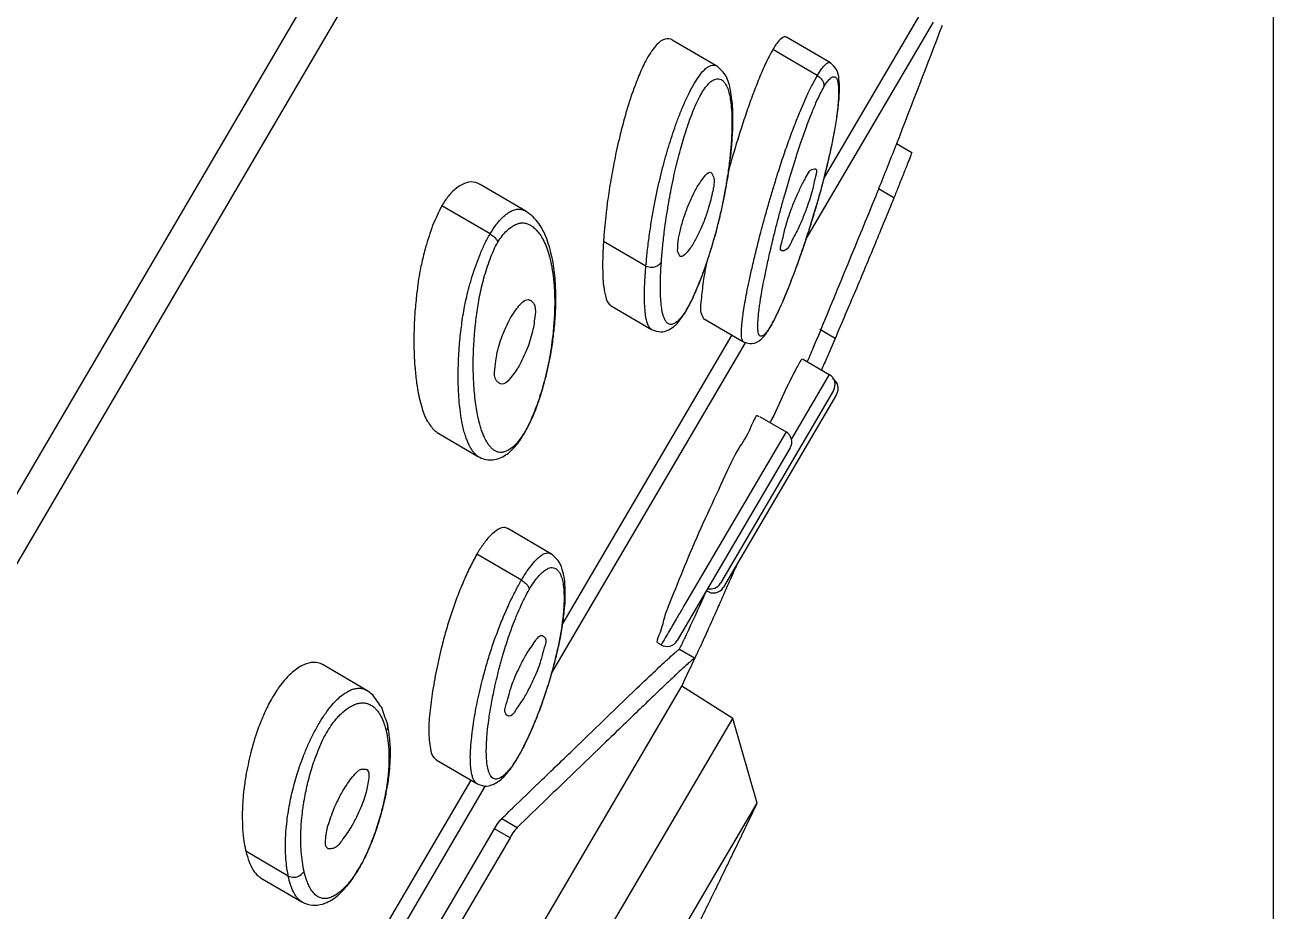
# Model space of a CAD drawing. Extents: x -1802 to -1505, y -7177 to -6757.
# Drawn here: x -1574.45 to -1553.23, y -6915.28 to -6900.21 of the extents above; entities that cross this region are included whole.
import ezdxf

# ---------------------------------------------------------------- set-up
doc = ezdxf.new("R2010")
doc.units = 0
doc.header["$LTSCALE"] = 5
doc.header["$MEASUREMENT"] = 0
doc.layers.add('D', color=2, linetype='CONTINUOUS')
doc.layers.add('DWG', color=7, linetype='CONTINUOUS')

msp = doc.modelspace()

# ---------------------------------------------------------------- linework, layer by layer
at = {"layer": 'D', "color": 2}
msp.add_line((-1553.228, -6874.426), (-1553.228, -6930.748), dxfattribs=at)
at = {"layer": 'DWG'}
for p, q in [((-1610.775, -6969.945), (-1553.339, -6871.925)), ((-1609.812, -6969.491), (-1553.228, -6872.926)), ((-1559.232, -6900.028), (-1560.858, -6902.803)), ((-1561.17, -6903.861), (-1559.003, -6900.162)), ((-1563.445, -6900.46), (-1562.685, -6900.906)), ((-1560.755, -6900.854), (-1561.498, -6900.418)), ((-1560.977, -6901.07), (-1561.734, -6900.626)), ((-1562.424, -6902.163), (-1562.424, -6902.164)), ((-1559.631, -6902.228), (-1559.37, -6902.381)), ((-1565.93, -6903.379), (-1566.706, -6902.924)), ((-1559.674, -6903.15), (-1559.936, -6902.997)), ((-1566.541, -6903.765), (-1567.362, -6903.284)), ((-1563.891, -6904.313), (-1564.612, -6903.891)), ((-1564.482, -6904.987), (-1563.794, -6905.39)), ((-1562.912, -6905.2), (-1562.232, -6905.599)), ((-1561.779, -6905.352), (-1561.768, -6905.327)), ((-1562.429, -6905.483), (-1565.303, -6910.389)), ((-1560.675, -6905.541), (-1560.935, -6905.389)), ((-1565.489, -6911.232), (-1562.199, -6905.618)), ((-1562.232, -6905.599), (-1562.232, -6905.599)), ((-1561.228, -6905.888), (-1560.774, -6906.154)), ((-1560.774, -6906.154), (-1561.417, -6907.252)), ((-1560.702, -6906.427), (-1562.623, -6909.706)), ((-1560.649, -6906.495), (-1562.57, -6909.774)), ((-1561.958, -6906.868), (-1561.509, -6907.131)), ((-1567.441, -6907.142), (-1566.739, -6907.554)), ((-1565.957, -6907.158), (-1565.957, -6907.158)), ((-1561.509, -6907.131), (-1563.194, -6910.008)), ((-1561.437, -6907.405), (-1563.358, -6910.683)), ((-1566.739, -6907.554), (-1566.741, -6907.552)), ((-1565.505, -6909.206), (-1566.237, -6908.777)), ((-1566.008, -6909.656), (-1566.765, -6909.212)), ((-1565.505, -6909.206), (-1565.504, -6909.207)), ((-1562.862, -6909.835), (-1562.861, -6909.836)), ((-1563.682, -6910.725), (-1563.632, -6910.755)), ((-1563.062, -6910.984), (-1563.322, -6910.832)), ((-1568.636, -6911.53), (-1569.378, -6911.096)), ((-1581.148, -6941.952), (-1563.281, -6911.461)), ((-1562.415, -6912.009), (-1563.281, -6911.461)), ((-1568.286, -6912.101), (-1568.286, -6912.103)), ((-1568.282, -6922.02), (-1562.415, -6912.009)), ((-1561.999, -6913.448), (-1562.415, -6912.009)), ((-1567.455, -6912.713), (-1566.765, -6913.117)), ((-1566.068, -6912.672), (-1566.063, -6912.655)), ((-1570.633, -6920.011), (-1566.616, -6913.156)), ((-1566.867, -6913.057), (-1570.606, -6919.438)), ((-1566.765, -6913.117), (-1566.766, -6913.116)), ((-1562.786, -6914.79), (-1561.999, -6913.448)), ((-1562.391, -6914.266), (-1561.999, -6913.448)), ((-1566.339, -6913.708), (-1566.077, -6913.861)), ((-1568.736, -6917.765), (-1566.463, -6913.885)), ((-1566.201, -6914.038), (-1568.475, -6917.919)), ((-1566.201, -6914.038), (-1566.463, -6913.885)), ((-1569.971, -6914.689), (-1570.693, -6914.267)), ((-1570.443, -6914.717), (-1569.74, -6915.129)), ((-1564.998, -6918.565), (-1562.786, -6914.79))]:
    msp.add_line(p, q, dxfattribs=at)
for centre, start, end in [((-1560.875, -6906.326), 329.6311, 59.6311), ((-1560.822, -6906.394), 329.6311, 59.6311), ((-1561.61, -6907.304), 329.6311, 59.6311), ((-1562.743, -6909.673), 234.1877, 329.6311), ((-1562.796, -6909.605), 257.1681, 329.6311), ((-1563.531, -6910.582), 239.6311, 329.6311)]:
    msp.add_arc(centre, 0.2, start, end, dxfattribs=at)
for points in [[(-1606.518, -6906.606), (-1598.62, -6894.233), (-1588.407, -6880.999), (-1578.264, -6870.68), (-1569.356, -6864.3), (-1562.428, -6861.908), (-1559.783, -6862.002), (-1557.664, -6862.793)], [(-1558.855, -6900.219), (-1559.629, -6902.229)], [(-1563.445, -6900.46), (-1563.469, -6900.449), (-1563.596, -6900.461), (-1563.746, -6900.59), (-1563.912, -6900.855), (-1564.023, -6901.101)], [(-1561.5, -6900.42), (-1561.516, -6900.412), (-1561.609, -6900.456), (-1561.683, -6900.543)], [(-1561.734, -6900.626), (-1561.835, -6900.819)], [(-1561.69, -6900.553), (-1561.734, -6900.626)], [(-1561.683, -6900.543), (-1561.69, -6900.553)], [(-1563.876, -6904.148), (-1563.867, -6904.062), (-1563.833, -6903.795), (-1563.794, -6903.534), (-1563.751, -6903.289), (-1563.705, -6903.058), (-1563.656, -6902.841), (-1563.607, -6902.639), (-1563.555, -6902.45), (-1563.503, -6902.271), (-1563.447, -6902.095), (-1563.386, -6901.916), (-1563.316, -6901.73), (-1563.237, -6901.541), (-1563.151, -6901.36), (-1563.064, -6901.2), (-1562.981, -6901.072), (-1562.907, -6900.981), (-1562.841, -6900.925), (-1562.785, -6900.896), (-1562.737, -6900.89), (-1562.696, -6900.9), (-1562.685, -6900.905)], [(-1561.835, -6900.819), (-1561.887, -6900.934)], [(-1560.977, -6901.07), (-1560.903, -6900.954), (-1560.844, -6900.885), (-1560.796, -6900.853), (-1560.76, -6900.852), (-1560.755, -6900.854)], [(-1560.686, -6902.033), (-1560.641, -6901.759), (-1560.611, -6901.513), (-1560.6, -6901.301), (-1560.608, -6901.126), (-1560.651, -6900.967), (-1560.754, -6900.855)], [(-1564.023, -6901.101), (-1564.076, -6901.237), (-1564.219, -6901.668), (-1564.3, -6901.96)], [(-1562.45, -6901.326), (-1562.529, -6901.08), (-1562.685, -6900.906)], [(-1561.94, -6901.055), (-1562.044, -6901.317), (-1562.097, -6901.457)], [(-1561.887, -6900.934), (-1561.94, -6901.055)], [(-1561.184, -6901.484), (-1561.152, -6901.413), (-1561.061, -6901.225), (-1560.977, -6901.07)], [(-1560.977, -6901.07), (-1560.91, -6901.124), (-1560.87, -6901.192), (-1560.863, -6901.259)], [(-1560.863, -6901.259), (-1560.805, -6901.171), (-1560.755, -6901.117), (-1560.711, -6901.091), (-1560.676, -6901.092), (-1560.65, -6901.116), (-1560.632, -6901.159), (-1560.621, -6901.225), (-1560.618, -6901.252)], [(-1563.052, -6901.588), (-1563.008, -6901.491), (-1562.942, -6901.367), (-1562.876, -6901.269), (-1562.813, -6901.197), (-1562.754, -6901.152), (-1562.735, -6901.142)], [(-1562.735, -6901.142), (-1562.701, -6901.129), (-1562.655, -6901.125)], [(-1562.655, -6901.125), (-1562.614, -6901.137), (-1562.577, -6901.163), (-1562.553, -6901.189)], [(-1562.553, -6901.189), (-1562.541, -6901.205), (-1562.519, -6901.245)], [(-1562.519, -6901.245), (-1562.509, -6901.268), (-1562.48, -6901.355), (-1562.456, -6901.468), (-1562.439, -6901.608), (-1562.429, -6901.781), (-1562.428, -6901.915)], [(-1562.411, -6901.873), (-1562.415, -6901.632), (-1562.45, -6901.326)], [(-1561.344, -6902.477), (-1561.257, -6902.21), (-1561.168, -6901.959), (-1561.08, -6901.731), (-1560.999, -6901.535), (-1560.928, -6901.38), (-1560.863, -6901.259)], [(-1560.618, -6901.252), (-1560.615, -6901.314), (-1560.616, -6901.427), (-1560.625, -6901.565), (-1560.644, -6901.731), (-1560.653, -6901.795)], [(-1562.097, -6901.457), (-1562.198, -6901.746), (-1562.248, -6901.898)], [(-1561.69, -6902.87), (-1561.657, -6902.763), (-1561.559, -6902.459), (-1561.459, -6902.173), (-1561.355, -6901.895), (-1561.251, -6901.639), (-1561.184, -6901.484)], [(-1563.176, -6901.911), (-1563.137, -6901.801), (-1563.074, -6901.64), (-1563.052, -6901.588)], [(-1564.3, -6901.96), (-1564.336, -6902.104), (-1564.427, -6902.513)], [(-1563.352, -6902.512), (-1563.337, -6902.455), (-1563.292, -6902.288), (-1563.245, -6902.127), (-1563.194, -6901.966), (-1563.176, -6901.911)], [(-1562.428, -6901.915), (-1562.429, -6901.987), (-1562.44, -6902.217)], [(-1562.424, -6902.164), (-1562.415, -6902.005), (-1562.411, -6901.873)], [(-1562.248, -6901.898), (-1562.348, -6902.215), (-1562.398, -6902.38)], [(-1560.653, -6901.795), (-1560.674, -6901.933), (-1560.718, -6902.171), (-1560.773, -6902.432), (-1560.835, -6902.698), (-1560.901, -6902.953), (-1560.966, -6903.188)], [(-1562.424, -6902.164), (-1562.44, -6902.217)], [(-1562.428, -6902.218), (-1562.424, -6902.163)], [(-1560.725, -6902.233), (-1560.686, -6902.033)], [(-1562.472, -6902.621), (-1562.436, -6902.315), (-1562.428, -6902.218)], [(-1562.44, -6902.217), (-1562.462, -6902.455)], [(-1562.398, -6902.38), (-1562.447, -6902.547)], [(-1560.773, -6902.451), (-1560.748, -6902.34), (-1560.725, -6902.233)], [(-1559.646, -6902.272), (-1559.935, -6902.997)], [(-1559.371, -6902.381), (-1559.386, -6902.423), (-1559.437, -6902.555), (-1559.513, -6902.746), (-1559.598, -6902.959), (-1559.674, -6903.15)], [(-1559.629, -6902.229), (-1559.646, -6902.272)], [(-1564.427, -6902.513), (-1564.495, -6902.889)], [(-1563.424, -6902.821), (-1563.381, -6902.631), (-1563.352, -6902.512)], [(-1562.462, -6902.455), (-1562.494, -6902.713), (-1562.521, -6902.887)], [(-1562.447, -6902.547), (-1562.476, -6902.652)], [(-1561.433, -6902.766), (-1561.344, -6902.477)], [(-1561.016, -6903.372), (-1560.933, -6903.082), (-1560.829, -6902.686), (-1560.773, -6902.451)], [(-1563.009, -6902.943), (-1562.88, -6902.766)], [(-1562.88, -6902.766), (-1562.783, -6902.718), (-1562.775, -6902.722)], [(-1562.775, -6902.722), (-1562.737, -6902.813), (-1562.737, -6902.95)], [(-1562.521, -6902.936), (-1562.494, -6902.777), (-1562.472, -6902.621)], [(-1561.557, -6903.192), (-1561.526, -6903.082), (-1561.433, -6902.766)], [(-1561.216, -6902.886), (-1561.175, -6902.811)], [(-1561.175, -6902.811), (-1561.108, -6902.695)], [(-1561.108, -6902.695), (-1561.071, -6902.667), (-1561.021, -6902.656)], [(-1561.021, -6902.656), (-1561.01, -6902.658), (-1561.007, -6902.788), (-1561.041, -6902.942)], [(-1566.706, -6902.924), (-1566.718, -6902.917), (-1566.864, -6902.88), (-1567.022, -6902.927), (-1567.19, -6903.055), (-1567.305, -6903.195)], [(-1564.495, -6902.889), (-1564.547, -6903.238), (-1564.561, -6903.351)], [(-1563.48, -6903.1), (-1563.466, -6903.028), (-1563.424, -6902.821)], [(-1563.055, -6903.026), (-1563.009, -6902.943)], [(-1562.737, -6902.95), (-1562.754, -6903.035), (-1562.83, -6903.334), (-1562.903, -6903.545)], [(-1562.535, -6902.973), (-1562.582, -6903.22), (-1562.633, -6903.449), (-1562.684, -6903.66)], [(-1562.62, -6903.423), (-1562.584, -6903.259), (-1562.521, -6902.936)], [(-1562.521, -6902.887), (-1562.535, -6902.973)], [(-1561.758, -6903.093), (-1561.69, -6902.87)], [(-1561.347, -6903.165), (-1561.303, -6903.065), (-1561.216, -6902.886)], [(-1561.041, -6902.942), (-1561.062, -6903.034)], [(-1559.935, -6902.997), (-1559.952, -6903.04)], [(-1567.305, -6903.195), (-1567.362, -6903.284)], [(-1563.544, -6903.486), (-1563.506, -6903.249), (-1563.493, -6903.174)], [(-1563.493, -6903.174), (-1563.48, -6903.1)], [(-1563.188, -6903.322), (-1563.145, -6903.218), (-1563.101, -6903.119)], [(-1563.101, -6903.119), (-1563.055, -6903.026)], [(-1561.825, -6903.324), (-1561.758, -6903.093)], [(-1561.617, -6903.414), (-1561.557, -6903.192)], [(-1561.39, -6903.269), (-1561.347, -6903.165)], [(-1561.062, -6903.034), (-1561.164, -6903.341), (-1561.204, -6903.445)], [(-1560.966, -6903.188), (-1561.028, -6903.402), (-1561.049, -6903.47)], [(-1559.983, -6903.119), (-1560.934, -6905.433)], [(-1559.674, -6903.15), (-1559.995, -6903.933), (-1560.328, -6904.73), (-1560.675, -6905.541)], [(-1559.952, -6903.04), (-1559.983, -6903.119)], [(-1567.362, -6903.284), (-1567.517, -6903.616)], [(-1566.383, -6903.541), (-1566.354, -6903.509), (-1566.27, -6903.433), (-1566.193, -6903.382), (-1566.122, -6903.352), (-1566.057, -6903.342), (-1565.999, -6903.349), (-1565.943, -6903.371), (-1565.93, -6903.379)], [(-1565.562, -6903.885), (-1565.712, -6903.585), (-1565.926, -6903.381), (-1565.929, -6903.379)], [(-1564.561, -6903.351), (-1564.586, -6903.57), (-1564.605, -6903.786)], [(-1563.29, -6903.642), (-1563.261, -6903.536), (-1563.188, -6903.322)], [(-1562.66, -6903.589), (-1562.62, -6903.423)], [(-1562.087, -6904.346), (-1562.024, -6904.079), (-1561.947, -6903.773), (-1561.857, -6903.438)], [(-1561.857, -6903.438), (-1561.825, -6903.324)], [(-1561.646, -6903.523), (-1561.617, -6903.414)], [(-1561.531, -6903.685), (-1561.43, -6903.375), (-1561.39, -6903.269)], [(-1561.204, -6903.445), (-1561.247, -6903.548)], [(-1561.062, -6903.522), (-1561.016, -6903.372)], [(-1567.517, -6903.616), (-1567.638, -6903.989)], [(-1566.541, -6903.765), (-1566.444, -6903.617), (-1566.383, -6903.541)], [(-1566.41, -6903.906), (-1566.334, -6903.795), (-1566.257, -6903.709), (-1566.181, -6903.647), (-1566.109, -6903.605), (-1566.041, -6903.582), (-1565.979, -6903.576), (-1565.921, -6903.585), (-1565.866, -6903.608), (-1565.809, -6903.645), (-1565.752, -6903.697)], [(-1563.628, -6904.244), (-1563.607, -6903.999), (-1563.579, -6903.739), (-1563.556, -6903.569)], [(-1563.556, -6903.569), (-1563.544, -6903.486)], [(-1563.314, -6903.744), (-1563.29, -6903.642)], [(-1562.903, -6903.545), (-1562.946, -6903.648), (-1562.991, -6903.746)], [(-1562.684, -6903.66), (-1562.737, -6903.852), (-1562.771, -6903.972)], [(-1562.704, -6903.756), (-1562.66, -6903.589)], [(-1561.947, -6904.912), (-1561.94, -6904.863), (-1561.912, -6904.701), (-1561.877, -6904.514), (-1561.831, -6904.294), (-1561.772, -6904.034), (-1561.701, -6903.738), (-1561.646, -6903.523)], [(-1561.247, -6903.548), (-1561.29, -6903.646), (-1561.418, -6903.898)], [(-1561.049, -6903.47), (-1561.089, -6903.601), (-1561.128, -6903.723)], [(-1561.11, -6903.675), (-1561.062, -6903.522)], [(-1567.082, -6906.103), (-1567.079, -6905.976), (-1567.071, -6905.794), (-1567.058, -6905.623), (-1567.042, -6905.463), (-1567.023, -6905.308), (-1567.001, -6905.155), (-1566.973, -6904.997), (-1566.938, -6904.833), (-1566.895, -6904.662), (-1566.843, -6904.485), (-1566.784, -6904.305), (-1566.715, -6904.123), (-1566.633, -6903.939), (-1566.541, -6903.765)], [(-1566.541, -6903.765), (-1566.479, -6903.809), (-1566.432, -6903.859), (-1566.41, -6903.906)], [(-1565.752, -6903.697), (-1565.695, -6903.768), (-1565.64, -6903.859), (-1565.589, -6903.972), (-1565.542, -6904.111), (-1565.527, -6904.164)], [(-1564.605, -6903.786), (-1564.612, -6903.891)], [(-1563.351, -6904.056), (-1563.336, -6903.837), (-1563.314, -6903.744)], [(-1562.991, -6903.746), (-1563.082, -6903.922)], [(-1562.752, -6903.924), (-1562.704, -6903.756)], [(-1561.779, -6905.355), (-1561.722, -6905.249), (-1561.551, -6904.884), (-1561.377, -6904.449), (-1561.212, -6903.987), (-1561.16, -6903.831)], [(-1561.128, -6903.723), (-1561.147, -6903.782), (-1561.202, -6903.952), (-1561.258, -6904.114), (-1561.315, -6904.276), (-1561.376, -6904.441), (-1561.441, -6904.608), (-1561.508, -6904.774), (-1561.575, -6904.934), (-1561.642, -6905.082), (-1561.706, -6905.212), (-1561.768, -6905.327)], [(-1561.571, -6904.054), (-1561.581, -6904.052), (-1561.585, -6903.926), (-1561.531, -6903.685)], [(-1561.16, -6903.831), (-1561.11, -6903.675)], [(-1567.638, -6903.989), (-1567.702, -6904.249)], [(-1566.795, -6905.368), (-1566.785, -6905.27), (-1566.767, -6905.123), (-1566.745, -6904.975), (-1566.718, -6904.825), (-1566.684, -6904.669), (-1566.644, -6904.51), (-1566.596, -6904.35), (-1566.541, -6904.192), (-1566.479, -6904.041), (-1566.41, -6903.906)], [(-1565.421, -6904.796), (-1565.432, -6904.557), (-1565.476, -6904.215), (-1565.562, -6903.885)], [(-1564.619, -6903.995), (-1564.623, -6904.095)], [(-1564.612, -6903.891), (-1564.619, -6903.995)], [(-1563.314, -6904.143), (-1563.351, -6904.056)], [(-1563.082, -6903.922), (-1563.21, -6904.098), (-1563.306, -6904.147), (-1563.314, -6904.143)], [(-1562.771, -6903.972), (-1562.789, -6904.029), (-1562.842, -6904.196), (-1562.897, -6904.358), (-1562.957, -6904.521), (-1563.023, -6904.687), (-1563.093, -6904.846), (-1563.117, -6904.896)], [(-1563.106, -6904.883), (-1563.043, -6904.743), (-1562.859, -6904.261), (-1562.752, -6903.924)], [(-1561.418, -6903.898), (-1561.521, -6904.041), (-1561.571, -6904.054)], [(-1567.702, -6904.249), (-1567.729, -6904.38), (-1567.789, -6904.782)], [(-1565.527, -6904.164), (-1565.5, -6904.281), (-1565.468, -6904.486), (-1565.447, -6904.718), (-1565.442, -6904.883)], [(-1564.623, -6904.095), (-1564.626, -6904.19), (-1564.625, -6904.447)], [(-1563.891, -6904.313), (-1563.876, -6904.148)], [(-1563.891, -6904.313), (-1563.79, -6904.329), (-1563.694, -6904.304), (-1563.628, -6904.244)], [(-1563.644, -6904.622), (-1563.641, -6904.477), (-1563.628, -6904.244)], [(-1562.867, -6904.281), (-1562.922, -6904.619), (-1562.955, -6904.924), (-1562.95, -6905.122), (-1562.912, -6905.2)], [(-1564.625, -6904.447), (-1564.622, -6904.523)], [(-1563.794, -6905.39), (-1563.806, -6905.382), (-1563.836, -6905.347), (-1563.863, -6905.29), (-1563.886, -6905.206), (-1563.902, -6905.093), (-1563.912, -6904.949), (-1563.915, -6904.77), (-1563.908, -6904.553), (-1563.903, -6904.475)], [(-1563.903, -6904.475), (-1563.898, -6904.396)], [(-1563.898, -6904.396), (-1563.891, -6904.313)], [(-1562.208, -6904.933), (-1562.177, -6904.766), (-1562.137, -6904.573), (-1562.087, -6904.346)], [(-1564.622, -6904.523), (-1564.617, -6904.595)], [(-1564.617, -6904.595), (-1564.609, -6904.663), (-1564.575, -6904.837), (-1564.516, -6904.958), (-1564.481, -6904.985)], [(-1563.641, -6904.809), (-1563.644, -6904.689), (-1563.644, -6904.622)], [(-1567.789, -6904.782), (-1567.817, -6905.076)], [(-1566.178, -6905.17), (-1566.029, -6904.966), (-1565.982, -6904.92)], [(-1565.847, -6904.899), (-1565.801, -6904.942), (-1565.775, -6905.138), (-1565.819, -6905.425), (-1565.92, -6905.74), (-1566.011, -6905.939)], [(-1565.982, -6904.92), (-1565.893, -6904.882), (-1565.847, -6904.899)], [(-1565.442, -6904.883), (-1565.442, -6904.967), (-1565.451, -6905.214), (-1565.457, -6905.293)], [(-1565.435, -6905.227), (-1565.421, -6904.919), (-1565.421, -6904.796)], [(-1563.599, -6905.142), (-1563.607, -6905.112), (-1563.626, -6905.002), (-1563.639, -6904.864), (-1563.641, -6904.809)], [(-1563.23, -6905.115), (-1563.106, -6904.883)], [(-1563.117, -6904.896), (-1563.164, -6904.987), (-1563.209, -6905.066)], [(-1562.232, -6905.598), (-1562.242, -6905.59), (-1562.257, -6905.559), (-1562.265, -6905.512), (-1562.268, -6905.453), (-1562.265, -6905.382), (-1562.259, -6905.297), (-1562.247, -6905.197), (-1562.231, -6905.076), (-1562.208, -6904.933)], [(-1561.987, -6905.383), (-1561.988, -6905.363), (-1561.988, -6905.295), (-1561.983, -6905.215), (-1561.974, -6905.117), (-1561.96, -6905.001), (-1561.947, -6904.912)], [(-1567.817, -6905.076), (-1567.825, -6905.199), (-1567.835, -6905.477)], [(-1563.209, -6905.066), (-1563.231, -6905.102), (-1563.295, -6905.19), (-1563.354, -6905.251), (-1563.407, -6905.287), (-1563.451, -6905.302), (-1563.49, -6905.3), (-1563.524, -6905.282), (-1563.554, -6905.248), (-1563.582, -6905.193), (-1563.599, -6905.142)], [(-1563.352, -6905.28), (-1563.23, -6905.115)], [(-1566.437, -6905.883), (-1566.418, -6905.78), (-1566.318, -6905.461), (-1566.274, -6905.358)], [(-1566.274, -6905.358), (-1566.228, -6905.26)], [(-1566.228, -6905.26), (-1566.178, -6905.17)], [(-1565.457, -6905.293), (-1565.47, -6905.446), (-1565.497, -6905.662), (-1565.529, -6905.863), (-1565.566, -6906.046), (-1565.605, -6906.215), (-1565.65, -6906.379), (-1565.7, -6906.544), (-1565.757, -6906.707), (-1565.818, -6906.861), (-1565.883, -6907.004), (-1565.951, -6907.13)], [(-1565.471, -6905.572), (-1565.442, -6905.304), (-1565.435, -6905.227)], [(-1563.793, -6905.389), (-1563.635, -6905.43), (-1563.415, -6905.338), (-1563.352, -6905.28)], [(-1562.232, -6905.599), (-1562.087, -6905.63), (-1561.931, -6905.555), (-1561.815, -6905.411), (-1561.779, -6905.352)], [(-1561.768, -6905.327), (-1561.823, -6905.413), (-1561.869, -6905.469), (-1561.906, -6905.499), (-1561.935, -6905.506), (-1561.958, -6905.493), (-1561.974, -6905.463), (-1561.984, -6905.419), (-1561.987, -6905.383)], [(-1567.835, -6905.477), (-1567.836, -6905.614), (-1567.819, -6906.018), (-1567.793, -6906.272)], [(-1566.815, -6905.625), (-1566.812, -6905.572), (-1566.8, -6905.418), (-1566.795, -6905.368)], [(-1560.934, -6905.433), (-1561.03, -6905.659)], [(-1560.675, -6905.541), (-1560.81, -6905.858)], [(-1566.811, -6906.406), (-1566.818, -6906.285), (-1566.825, -6906.098), (-1566.826, -6905.912), (-1566.821, -6905.736), (-1566.818, -6905.68)], [(-1566.818, -6905.68), (-1566.815, -6905.625)], [(-1565.956, -6907.158), (-1565.847, -6906.945), (-1565.694, -6906.551), (-1565.575, -6906.129), (-1565.491, -6905.709), (-1565.471, -6905.572)], [(-1561.03, -6905.659), (-1561.147, -6905.935)], [(-1566.387, -6906.303), (-1566.432, -6906.262), (-1566.46, -6906.069), (-1566.437, -6905.883)], [(-1566.011, -6905.939), (-1566.06, -6906.029)], [(-1561.245, -6905.892), (-1561.349, -6906.079), (-1561.546, -6906.48), (-1561.776, -6906.974)], [(-1560.81, -6905.858), (-1560.905, -6906.077)], [(-1567.082, -6906.232), (-1567.083, -6906.167), (-1567.082, -6906.103)], [(-1566.06, -6906.029), (-1566.209, -6906.234), (-1566.342, -6906.319), (-1566.387, -6906.303)], [(-1567.793, -6906.272), (-1567.775, -6906.392), (-1567.702, -6906.713), (-1567.603, -6906.954), (-1567.485, -6907.11)], [(-1567.073, -6906.483), (-1567.079, -6906.36), (-1567.082, -6906.232)], [(-1566.788, -6906.628), (-1566.806, -6906.464), (-1566.811, -6906.406)], [(-1567.048, -6906.763), (-1567.054, -6906.711), (-1567.07, -6906.543), (-1567.073, -6906.483)], [(-1566.734, -6906.933), (-1566.742, -6906.897), (-1566.766, -6906.773), (-1566.788, -6906.628)], [(-1567.042, -6906.812), (-1567.048, -6906.763)], [(-1566.782, -6907.521), (-1566.809, -6907.494), (-1566.846, -6907.445), (-1566.88, -6907.389), (-1566.911, -6907.326), (-1566.939, -6907.257), (-1566.965, -6907.18), (-1566.99, -6907.091), (-1567.013, -6906.986), (-1567.035, -6906.859), (-1567.042, -6906.812)], [(-1561.974, -6906.874), (-1561.977, -6906.869), (-1562.099, -6907.031), (-1562.309, -6907.407), (-1562.581, -6907.955), (-1562.883, -6908.605), (-1563.177, -6909.28), (-1563.42, -6909.875)], [(-1566.625, -6907.251), (-1566.635, -6907.23), (-1566.664, -6907.162), (-1566.691, -6907.087), (-1566.717, -6907), (-1566.734, -6906.933)], [(-1567.485, -6907.11), (-1567.44, -6907.141)], [(-1566.741, -6907.552), (-1566.638, -6907.596), (-1566.406, -6907.588), (-1566.206, -6907.473), (-1566.031, -6907.274), (-1565.957, -6907.159)], [(-1565.951, -6907.13), (-1566.018, -6907.235), (-1566.087, -6907.323), (-1566.155, -6907.391), (-1566.221, -6907.439), (-1566.283, -6907.468), (-1566.342, -6907.481), (-1566.395, -6907.479), (-1566.444, -6907.462), (-1566.489, -6907.434), (-1566.53, -6907.394), (-1566.568, -6907.347), (-1566.603, -6907.291), (-1566.625, -6907.251)], [(-1565.959, -6907.157), (-1565.951, -6907.13)], [(-1566.741, -6907.552), (-1566.768, -6907.533), (-1566.782, -6907.521)], [(-1566.237, -6908.779), (-1566.31, -6908.759), (-1566.439, -6908.813), (-1566.593, -6908.962), (-1566.706, -6909.118)], [(-1566.735, -6909.162), (-1566.765, -6909.212)], [(-1566.706, -6909.118), (-1566.735, -6909.162)], [(-1566.765, -6909.212), (-1566.885, -6909.439)], [(-1566.008, -6909.656), (-1565.909, -6909.498), (-1565.821, -6909.38), (-1565.741, -6909.292), (-1565.671, -6909.233), (-1565.613, -6909.201), (-1565.563, -6909.19), (-1565.518, -6909.199), (-1565.505, -6909.206)], [(-1565.262, -6909.871), (-1565.263, -6909.81), (-1565.277, -6909.637), (-1565.312, -6909.472), (-1565.389, -6909.314), (-1565.503, -6909.206)], [(-1562.345, -6909.389), (-1562.399, -6909.511)], [(-1566.943, -6909.562), (-1567.052, -6909.818)], [(-1566.885, -6909.439), (-1566.943, -6909.562)], [(-1565.875, -6909.813), (-1565.798, -6909.692), (-1565.724, -6909.597), (-1565.652, -6909.524), (-1565.588, -6909.474), (-1565.532, -6909.447), (-1565.484, -6909.44), (-1565.44, -6909.45), (-1565.399, -6909.478), (-1565.362, -6909.525), (-1565.35, -6909.545)], [(-1565.35, -6909.545), (-1565.33, -6909.593), (-1565.305, -6909.686), (-1565.289, -6909.807), (-1565.283, -6909.961), (-1565.289, -6910.139), (-1565.294, -6910.202)], [(-1562.399, -6909.511), (-1562.487, -6909.71)], [(-1566.655, -6911.293), (-1566.583, -6911.033), (-1566.502, -6910.779), (-1566.41, -6910.522), (-1566.311, -6910.274), (-1566.209, -6910.043), (-1566.109, -6909.84), (-1566.008, -6909.656)], [(-1566.225, -6910.62), (-1566.198, -6910.544), (-1566.115, -6910.322), (-1566.031, -6910.123), (-1565.952, -6909.955), (-1565.875, -6909.813)], [(-1566.008, -6909.656), (-1565.939, -6909.706), (-1565.891, -6909.762), (-1565.875, -6909.813)], [(-1562.487, -6909.71), (-1562.648, -6910.074)], [(-1567.103, -6909.95), (-1567.152, -6910.085)], [(-1567.052, -6909.818), (-1567.103, -6909.95)], [(-1565.294, -6910.322), (-1565.278, -6910.187), (-1565.264, -6909.994), (-1565.262, -6909.871)], [(-1563.42, -6909.875), (-1563.581, -6910.306), (-1563.67, -6910.593), (-1563.685, -6910.721), (-1563.682, -6910.721)], [(-1563.194, -6910.008), (-1563.262, -6910.123)], [(-1562.944, -6910.016), (-1563.242, -6910.666)], [(-1562.863, -6909.839), (-1562.944, -6910.016)], [(-1562.856, -6909.838), (-1562.862, -6909.838)], [(-1562.854, -6909.837), (-1562.856, -6909.838)], [(-1567.152, -6910.085), (-1567.241, -6910.352), (-1567.282, -6910.488)], [(-1565.294, -6910.202), (-1565.307, -6910.329), (-1565.334, -6910.519), (-1565.367, -6910.699), (-1565.391, -6910.813)], [(-1563.262, -6910.123), (-1563.378, -6910.321), (-1563.506, -6910.54)], [(-1562.72, -6910.237), (-1562.846, -6910.518), (-1562.899, -6910.635)], [(-1562.675, -6910.135), (-1562.72, -6910.237)], [(-1562.648, -6910.074), (-1562.675, -6910.135)], [(-1565.315, -6910.461), (-1565.304, -6910.391), (-1565.294, -6910.322)], [(-1567.282, -6910.488), (-1567.357, -6910.764), (-1567.454, -6911.18)], [(-1566.323, -6910.933), (-1566.276, -6910.776), (-1566.225, -6910.62)], [(-1565.916, -6910.902), (-1565.772, -6910.691), (-1565.736, -6910.639)], [(-1565.736, -6910.639), (-1565.661, -6910.594), (-1565.635, -6910.606)], [(-1565.635, -6910.606), (-1565.606, -6910.636), (-1565.618, -6910.808)], [(-1565.403, -6910.902), (-1565.386, -6910.826), (-1565.34, -6910.604), (-1565.315, -6910.461)], [(-1563.506, -6910.54), (-1563.583, -6910.671), (-1563.622, -6910.737), (-1563.631, -6910.754)], [(-1562.899, -6910.635), (-1562.971, -6910.793)], [(-1566.101, -6913.479), (-1565.655, -6913.049), (-1565.058, -6912.473), (-1564.549, -6911.981), (-1564.127, -6911.574), (-1563.792, -6911.254), (-1563.545, -6911.022), (-1563.386, -6910.879), (-1563.333, -6910.832)], [(-1565.618, -6910.808), (-1565.642, -6910.887)], [(-1565.403, -6910.868), (-1565.441, -6911.028), (-1565.48, -6911.178), (-1565.52, -6911.32), (-1565.534, -6911.367)], [(-1565.391, -6910.813), (-1565.403, -6910.868)], [(-1563.631, -6910.754), (-1563.632, -6910.754), (-1563.632, -6910.755)], [(-1563.333, -6910.832), (-1563.322, -6910.832)], [(-1563.322, -6910.832), (-1563.28, -6910.75)], [(-1563.28, -6910.75), (-1563.269, -6910.725)], [(-1563.269, -6910.725), (-1563.255, -6910.694)], [(-1563.255, -6910.694), (-1563.246, -6910.674), (-1563.243, -6910.668)], [(-1563.007, -6910.87), (-1563.034, -6910.928)], [(-1562.984, -6910.821), (-1563.007, -6910.87)], [(-1562.971, -6910.793), (-1562.984, -6910.821)], [(-1569.378, -6911.096), (-1569.391, -6911.088), (-1569.536, -6911.053), (-1569.707, -6911.094), (-1569.901, -6911.221), (-1570.106, -6911.443), (-1570.174, -6911.54)], [(-1566.368, -6911.094), (-1566.346, -6911.013)], [(-1566.346, -6911.013), (-1566.323, -6910.933)], [(-1566.017, -6911.09), (-1565.967, -6910.993)], [(-1565.967, -6910.993), (-1565.916, -6910.902)], [(-1565.642, -6910.887), (-1565.695, -6911.073), (-1565.818, -6911.374), (-1565.917, -6911.571)], [(-1565.462, -6911.134), (-1565.441, -6911.056), (-1565.403, -6910.902)], [(-1563.062, -6910.984), (-1563.092, -6911.003), (-1563.164, -6911.063), (-1563.276, -6911.165), (-1563.371, -6911.254)], [(-1563.281, -6911.461), (-1563.048, -6910.959)], [(-1563.034, -6910.928), (-1563.062, -6910.984)], [(-1567.454, -6911.18), (-1567.526, -6911.586)], [(-1566.674, -6911.365), (-1566.655, -6911.293)], [(-1566.452, -6911.434), (-1566.411, -6911.26), (-1566.368, -6911.094)], [(-1566.217, -6911.595), (-1566.19, -6911.498), (-1566.065, -6911.191), (-1566.017, -6911.09)], [(-1563.371, -6911.254), (-1563.424, -6911.304), (-1563.602, -6911.473), (-1563.811, -6911.673), (-1564.057, -6911.91), (-1564.35, -6912.193), (-1564.703, -6912.534), (-1565.117, -6912.934), (-1565.581, -6913.382), (-1566.077, -6913.861)], [(-1565.555, -6911.454), (-1565.506, -6911.293), (-1565.462, -6911.134)], [(-1569.313, -6911.887), (-1569.248, -6911.803), (-1569.155, -6911.7), (-1569.071, -6911.624), (-1568.995, -6911.569), (-1568.925, -6911.53), (-1568.858, -6911.505), (-1568.791, -6911.494), (-1568.724, -6911.497), (-1568.657, -6911.519), (-1568.636, -6911.53)], [(-1566.762, -6911.75), (-1566.722, -6911.566), (-1566.674, -6911.365)], [(-1566.598, -6912.377), (-1566.588, -6912.252), (-1566.562, -6912.034), (-1566.523, -6911.786), (-1566.471, -6911.522), (-1566.452, -6911.434)], [(-1565.534, -6911.367), (-1565.562, -6911.46), (-1565.608, -6911.602), (-1565.66, -6911.751), (-1565.717, -6911.906), (-1565.779, -6912.064), (-1565.846, -6912.222), (-1565.916, -6912.376), (-1565.987, -6912.518), (-1566.063, -6912.655)], [(-1565.582, -6911.536), (-1565.555, -6911.454)], [(-1570.241, -6911.648), (-1570.305, -6911.765), (-1570.366, -6911.891)], [(-1570.174, -6911.54), (-1570.241, -6911.648)], [(-1568.535, -6911.606), (-1568.636, -6911.53)], [(-1568.382, -6911.823), (-1568.535, -6911.606)], [(-1567.526, -6911.586), (-1567.57, -6911.961), (-1567.581, -6912.283), (-1567.575, -6912.373)], [(-1566.247, -6911.958), (-1566.275, -6911.931), (-1566.265, -6911.763), (-1566.217, -6911.595)], [(-1565.967, -6911.661), (-1566.109, -6911.872), (-1566.22, -6911.969), (-1566.247, -6911.958)], [(-1566.068, -6912.672), (-1565.979, -6912.51), (-1565.869, -6912.281), (-1565.764, -6912.036), (-1565.668, -6911.786), (-1565.582, -6911.536)], [(-1565.917, -6911.571), (-1565.967, -6911.661)], [(-1570.366, -6911.891), (-1570.475, -6912.158), (-1570.601, -6912.56), (-1570.686, -6912.94)], [(-1569.976, -6913.626), (-1569.947, -6913.46), (-1569.914, -6913.301), (-1569.875, -6913.146), (-1569.831, -6912.989), (-1569.778, -6912.826), (-1569.714, -6912.65), (-1569.637, -6912.463), (-1569.547, -6912.274), (-1569.448, -6912.094), (-1569.346, -6911.934), (-1569.313, -6911.887)], [(-1569.088, -6911.942), (-1569.061, -6911.916), (-1568.984, -6911.852), (-1568.913, -6911.805), (-1568.846, -6911.772), (-1568.781, -6911.751), (-1568.716, -6911.743), (-1568.65, -6911.748), (-1568.583, -6911.771), (-1568.518, -6911.813), (-1568.476, -6911.853)], [(-1568.476, -6911.853), (-1568.456, -6911.877), (-1568.398, -6911.967), (-1568.346, -6912.085), (-1568.318, -6912.177)], [(-1568.285, -6912.102), (-1568.382, -6911.823)], [(-1566.811, -6912.014), (-1566.78, -6911.84), (-1566.762, -6911.75)], [(-1569.72, -6913.526), (-1569.704, -6913.423), (-1569.677, -6913.274), (-1569.645, -6913.129), (-1569.608, -6912.986), (-1569.565, -6912.838), (-1569.513, -6912.682), (-1569.451, -6912.523), (-1569.382, -6912.368), (-1569.306, -6912.228), (-1569.226, -6912.105), (-1569.143, -6912.001), (-1569.088, -6911.942)], [(-1568.286, -6912.103), (-1568.282, -6912.134), (-1568.306, -6912.226)], [(-1568.273, -6912.162), (-1568.286, -6912.101)], [(-1566.845, -6912.249), (-1566.824, -6912.096), (-1566.811, -6912.014)], [(-1568.318, -6912.177), (-1568.306, -6912.226)], [(-1568.306, -6912.226), (-1568.278, -6912.381), (-1568.271, -6912.438)], [(-1568.242, -6912.808), (-1568.237, -6912.708), (-1568.24, -6912.427), (-1568.273, -6912.162)], [(-1566.787, -6913.099), (-1566.811, -6913.066), (-1566.832, -6913.021), (-1566.85, -6912.96), (-1566.864, -6912.881), (-1566.873, -6912.781), (-1566.876, -6912.659), (-1566.87, -6912.507), (-1566.853, -6912.32), (-1566.845, -6912.249)], [(-1568.271, -6912.438), (-1568.262, -6912.557), (-1568.26, -6912.742), (-1568.262, -6912.804)], [(-1567.575, -6912.373), (-1567.555, -6912.525), (-1567.496, -6912.674), (-1567.453, -6912.71)], [(-1566.579, -6912.851), (-1566.589, -6912.798), (-1566.6, -6912.701), (-1566.604, -6912.582), (-1566.601, -6912.434), (-1566.598, -6912.377)], [(-1566.765, -6913.114), (-1566.622, -6913.157), (-1566.413, -6913.088), (-1566.255, -6912.943), (-1566.107, -6912.737), (-1566.068, -6912.672)], [(-1566.063, -6912.655), (-1566.135, -6912.771), (-1566.201, -6912.862), (-1566.262, -6912.933), (-1566.318, -6912.985), (-1566.368, -6913.019), (-1566.412, -6913.037), (-1566.449, -6913.04), (-1566.481, -6913.031), (-1566.508, -6913.01), (-1566.533, -6912.979), (-1566.554, -6912.934), (-1566.574, -6912.875), (-1566.579, -6912.851)], [(-1570.686, -6912.94), (-1570.721, -6913.169)], [(-1569.041, -6913.237), (-1568.879, -6913.003), (-1568.782, -6912.897)], [(-1568.275, -6912.985), (-1568.289, -6913.102), (-1568.316, -6913.27), (-1568.348, -6913.428), (-1568.384, -6913.578), (-1568.425, -6913.723), (-1568.47, -6913.869), (-1568.523, -6914.02), (-1568.586, -6914.179), (-1568.656, -6914.34), (-1568.732, -6914.491), (-1568.812, -6914.626), (-1568.893, -6914.744)], [(-1568.65, -6912.87), (-1568.634, -6912.878), (-1568.604, -6913.018), (-1568.648, -6913.263), (-1568.754, -6913.559), (-1568.85, -6913.76)], [(-1568.782, -6912.897), (-1568.733, -6912.873), (-1568.65, -6912.87)], [(-1568.278, -6913.124), (-1568.262, -6913.015), (-1568.242, -6912.808)], [(-1568.265, -6912.865), (-1568.27, -6912.926), (-1568.275, -6912.985)], [(-1568.262, -6912.804), (-1568.265, -6912.865)], [(-1570.721, -6913.169), (-1570.733, -6913.276)], [(-1568.32, -6913.351), (-1568.278, -6913.124)], [(-1566.766, -6913.116), (-1566.787, -6913.099)], [(-1570.743, -6913.385), (-1570.752, -6913.567), (-1570.75, -6913.825), (-1570.73, -6914.056), (-1570.707, -6914.199)], [(-1570.733, -6913.276), (-1570.743, -6913.385)], [(-1569.296, -6913.834), (-1569.19, -6913.534), (-1569.094, -6913.332)], [(-1569.094, -6913.332), (-1569.041, -6913.237)], [(-1568.646, -6914.332), (-1568.54, -6914.083), (-1568.412, -6913.711), (-1568.32, -6913.351)], [(-1570.018, -6914.097), (-1570.013, -6913.975), (-1569.998, -6913.798), (-1569.976, -6913.626)], [(-1569.753, -6913.856), (-1569.745, -6913.743), (-1569.727, -6913.579)], [(-1569.727, -6913.579), (-1569.72, -6913.526)], [(-1566.339, -6913.708), (-1566.101, -6913.479)], [(-1569.291, -6914.224), (-1569.305, -6914.217), (-1569.338, -6914.08), (-1569.296, -6913.834)], [(-1568.85, -6913.76), (-1568.903, -6913.855)], [(-1566.463, -6913.885), (-1566.393, -6913.775), (-1566.339, -6913.708)], [(-1569.702, -6914.609), (-1569.731, -6914.45), (-1569.75, -6914.272), (-1569.758, -6914.09), (-1569.755, -6913.914), (-1569.753, -6913.856)], [(-1568.903, -6913.855), (-1569.063, -6914.088), (-1569.207, -6914.219), (-1569.291, -6914.224)], [(-1566.077, -6913.861), (-1566.132, -6913.928), (-1566.201, -6914.038)], [(-1570.707, -6914.199), (-1570.693, -6914.267)], [(-1570.693, -6914.267), (-1570.637, -6914.449)], [(-1570.015, -6914.344), (-1570.019, -6914.158), (-1570.018, -6914.097)], [(-1562.425, -6914.337), (-1562.391, -6914.266)], [(-1570.637, -6914.449), (-1570.593, -6914.547)], [(-1569.991, -6914.583), (-1569.999, -6914.527), (-1570.015, -6914.344)], [(-1568.9, -6914.768), (-1568.706, -6914.452)], [(-1568.706, -6914.452), (-1568.646, -6914.332)], [(-1563.059, -6915.636), (-1563.009, -6915.534), (-1562.843, -6915.194), (-1562.672, -6914.844), (-1562.525, -6914.541), (-1562.425, -6914.337)], [(-1570.593, -6914.547), (-1570.568, -6914.589), (-1570.484, -6914.688), (-1570.443, -6914.717)], [(-1569.971, -6914.689), (-1569.991, -6914.583)], [(-1569.971, -6914.689), (-1569.872, -6914.709), (-1569.773, -6914.679), (-1569.702, -6914.609)], [(-1569.74, -6915.129), (-1569.771, -6915.108), (-1569.829, -6915.047), (-1569.884, -6914.957), (-1569.933, -6914.835), (-1569.971, -6914.689)], [(-1569.628, -6914.835), (-1569.661, -6914.752), (-1569.702, -6914.609)], [(-1568.893, -6914.744), (-1568.975, -6914.843), (-1569.052, -6914.921), (-1569.122, -6914.98), (-1569.186, -6915.022), (-1569.248, -6915.052), (-1569.309, -6915.069), (-1569.371, -6915.072), (-1569.434, -6915.056), (-1569.496, -6915.02), (-1569.555, -6914.96), (-1569.611, -6914.872), (-1569.628, -6914.835)], [(-1569.391, -6915.167), (-1569.314, -6915.138), (-1569.101, -6914.992), (-1568.9, -6914.768)], [(-1569.74, -6915.129), (-1569.553, -6915.187), (-1569.391, -6915.167)]]:
    msp.add_spline(points, degree=3, dxfattribs=at)

doc.saveas('drawing.dxf')
